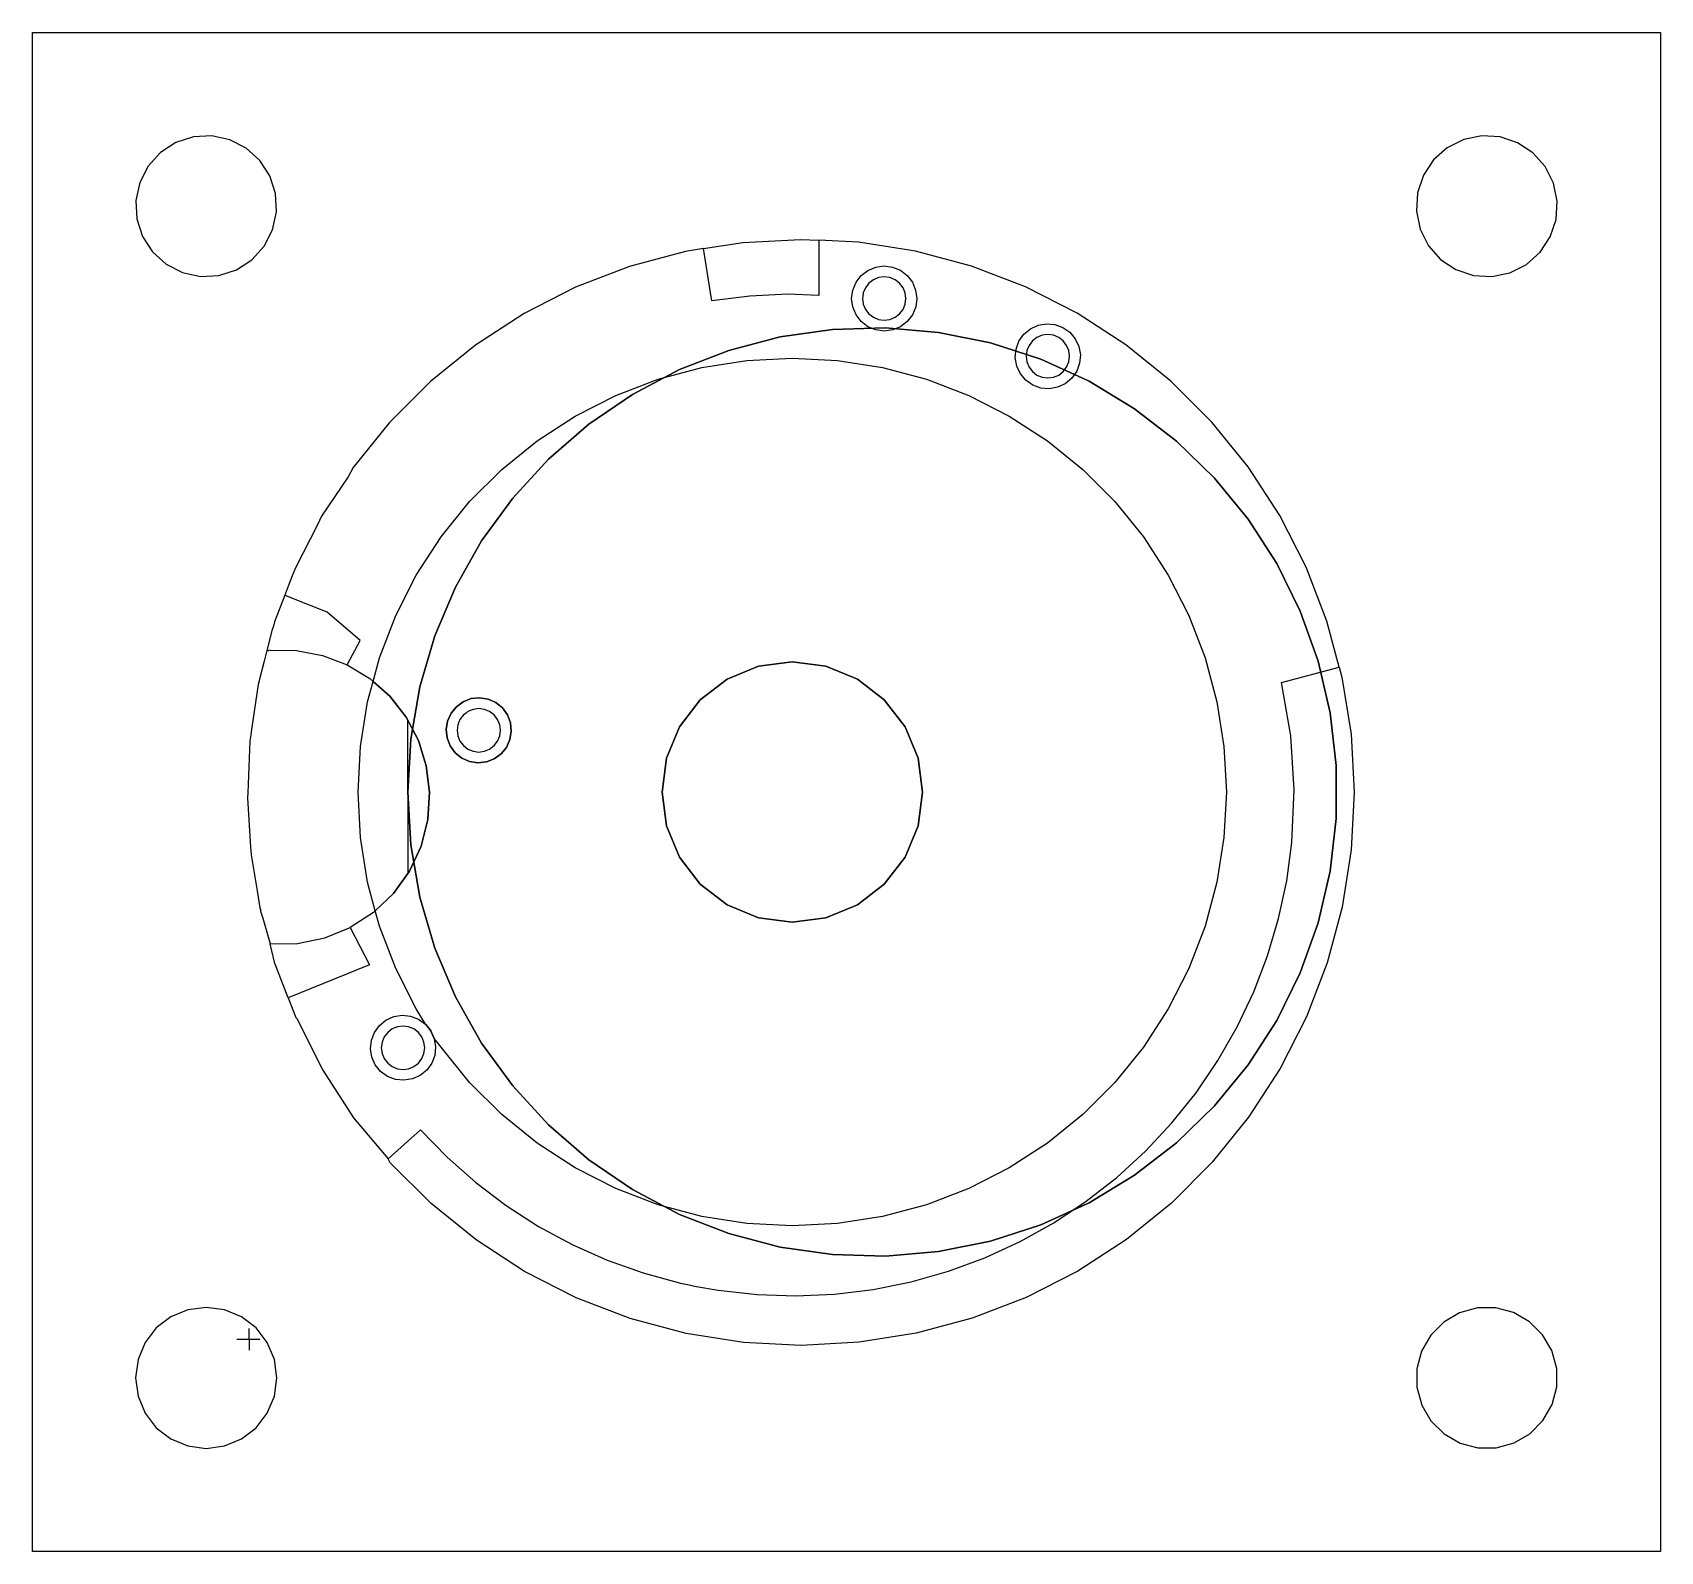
# Model space of a CAD drawing. Header units: metres. Extents: x -17.5 to 20, y -17.5 to 17.5.
import ezdxf

# ---------------------------------------------------------------- set-up
doc = ezdxf.new("R2010")
doc.units = ezdxf.units.M

msp = doc.modelspace()

# ---------------------------------------------------------------- linework, layer by layer
at = {"layer": 'Group#1'}
for p, q in [((-17.5, 17.5), (20, 17.5)), ((-17.5, -17.5), (-17.5, 17.5)), ((20, 17.5), (20, -17.5)), ((-13.794, 15.098), (-14.198, 14.967)), ((-13.371, 15.12), (-13.794, 15.098)), ((-12.956, 15.031), (-13.371, 15.12)), ((-12.578, 14.838), (-12.956, 15.031)), ((15.469, 15.036), (15.089, 14.846)), ((15.884, 15.121), (15.469, 15.036)), ((16.308, 15.096), (15.884, 15.121)), ((16.71, 14.962), (16.308, 15.096)), ((-14.554, 14.737), (-14.838, 14.422)), ((-14.198, 14.967), (-14.554, 14.737)), ((-12.263, 14.554), (-12.578, 14.838)), ((15.089, 14.846), (14.772, 14.564)), ((17.064, 14.728), (16.71, 14.962)), ((17.346, 14.411), (17.064, 14.728)), ((-14.838, 14.422), (-15.031, 14.044)), ((-12.033, 14.198), (-12.263, 14.554)), ((14.772, 14.564), (14.538, 14.21)), ((17.536, 14.031), (17.346, 14.411)), ((-15.031, 14.044), (-15.12, 13.629)), ((-11.902, 13.794), (-12.033, 14.198)), ((14.538, 14.21), (14.404, 13.808)), ((17.621, 13.616), (17.536, 14.031)), ((-15.12, 13.629), (-15.098, 13.206)), ((-11.88, 13.371), (-11.902, 13.794)), ((14.404, 13.808), (14.379, 13.384)), ((17.596, 13.192), (17.621, 13.616)), ((-15.098, 13.206), (-14.967, 12.802)), ((-11.969, 12.956), (-11.88, 13.371)), ((14.379, 13.384), (14.464, 12.969)), ((17.462, 12.79), (17.596, 13.192)), ((-14.967, 12.802), (-14.737, 12.446)), ((-12.162, 12.578), (-11.969, 12.956)), ((14.464, 12.969), (14.654, 12.589)), ((17.228, 12.436), (17.462, 12.79)), ((-14.737, 12.446), (-14.422, 12.162)), ((-12.446, 12.263), (-12.162, 12.578)), ((14.654, 12.589), (14.936, 12.272)), ((16.911, 12.154), (17.228, 12.436)), ((-14.422, 12.162), (-14.044, 11.969)), ((-13.206, 11.902), (-12.802, 12.033)), ((-12.802, 12.033), (-12.446, 12.263)), ((14.936, 12.272), (15.29, 12.038)), ((15.29, 12.038), (15.692, 11.904)), ((16.531, 11.964), (16.911, 12.154)), ((-14.044, 11.969), (-13.629, 11.88)), ((-13.629, 11.88), (-13.206, 11.902)), ((1.766, 11.725), (1.686, 11.621)), ((1.869, 11.804), (1.766, 11.725)), ((1.99, 11.854), (1.869, 11.804)), ((2.119, 11.871), (1.99, 11.854)), ((2.249, 11.854), (2.119, 11.871)), ((2.369, 11.804), (2.249, 11.854)), ((2.473, 11.725), (2.369, 11.804)), ((2.552, 11.621), (2.473, 11.725)), ((15.692, 11.904), (16.116, 11.879)), ((16.116, 11.879), (16.531, 11.964)), ((1.625, 11.414), (1.619, 11.371)), ((1.619, 11.371), (1.636, 11.242)), ((1.636, 11.5), (1.625, 11.414)), ((1.686, 11.621), (1.636, 11.5)), ((2.602, 11.5), (2.552, 11.621)), ((2.619, 11.371), (2.602, 11.5)), ((2.602, 11.242), (2.619, 11.371)), ((1.636, 11.242), (1.686, 11.121)), ((1.686, 11.121), (1.766, 11.017)), ((1.766, 11.017), (1.869, 10.938)), ((1.869, 10.938), (1.99, 10.888)), ((1.99, 10.888), (2.119, 10.871)), ((2.119, 10.871), (2.249, 10.888)), ((2.249, 10.888), (2.369, 10.938)), ((2.369, 10.938), (2.473, 11.017)), ((2.473, 11.017), (2.552, 11.121)), ((2.552, 11.121), (2.602, 11.242)), ((5.758, 10.524), (5.638, 10.474)), ((5.888, 10.541), (5.758, 10.524)), ((6.017, 10.524), (5.888, 10.541)), ((6.138, 10.474), (6.017, 10.524)), ((5.405, 10.17), (5.388, 10.041)), ((5.455, 10.291), (5.405, 10.17)), ((5.534, 10.394), (5.455, 10.291)), ((5.638, 10.474), (5.534, 10.394)), ((6.241, 10.394), (6.138, 10.474)), ((6.321, 10.291), (6.241, 10.394)), ((6.371, 10.17), (6.321, 10.291)), ((6.388, 10.041), (6.371, 10.17)), ((5.388, 10.041), (5.405, 9.911)), ((5.405, 9.911), (5.455, 9.791)), ((5.455, 9.791), (5.534, 9.687)), ((6.241, 9.687), (6.321, 9.791)), ((6.321, 9.791), (6.371, 9.911)), ((6.371, 9.911), (6.388, 10.041)), ((5.534, 9.687), (5.638, 9.608)), ((5.638, 9.608), (5.758, 9.558)), ((5.758, 9.558), (5.888, 9.541)), ((5.888, 9.541), (6.017, 9.558)), ((6.017, 9.558), (6.138, 9.608)), ((6.138, 9.608), (6.241, 9.687)), ((0, 3), (-0.776, 2.898)), ((0.776, 2.898), (0, 3)), ((-0.776, 2.898), (-1.5, 2.598)), ((1.5, 2.598), (0.776, 2.898)), ((-1.5, 2.598), (-2.121, 2.121)), ((2.121, 2.121), (1.5, 2.598)), ((-7.35, 1.904), (-7.471, 1.854)), ((-7.221, 1.921), (-7.35, 1.904)), ((-7.091, 1.904), (-7.221, 1.921)), ((-6.971, 1.854), (-7.091, 1.904)), ((-2.121, 2.121), (-2.598, 1.5)), ((2.598, 1.5), (2.121, 2.121)), ((-7.704, 1.551), (-7.721, 1.421)), ((-7.654, 1.671), (-7.704, 1.551)), ((-7.574, 1.775), (-7.654, 1.671)), ((-7.515, 1.82), (-7.574, 1.775)), ((-7.471, 1.854), (-7.515, 1.82)), ((-6.867, 1.775), (-6.971, 1.854)), ((-6.788, 1.671), (-6.867, 1.775)), ((-6.738, 1.551), (-6.788, 1.671)), ((-6.721, 1.421), (-6.738, 1.551)), ((-2.598, 1.5), (-2.898, 0.776)), ((2.898, 0.776), (2.598, 1.5)), ((-7.721, 1.421), (-7.704, 1.292)), ((-7.704, 1.292), (-7.654, 1.171)), ((-7.654, 1.171), (-7.574, 1.068)), ((-6.867, 1.068), (-6.788, 1.171)), ((-6.788, 1.171), (-6.738, 1.292)), ((-6.738, 1.292), (-6.721, 1.421)), ((-7.574, 1.068), (-7.471, 0.988)), ((-7.471, 0.988), (-7.35, 0.938)), ((-7.35, 0.938), (-7.221, 0.921)), ((-7.221, 0.921), (-7.182, 0.926)), ((-7.182, 0.926), (-7.091, 0.938)), ((-7.091, 0.938), (-6.971, 0.988)), ((-6.971, 0.988), (-6.867, 1.068)), ((-2.898, 0.776), (-3, 0)), ((3, 0), (2.898, 0.776)), ((-3, 0), (-2.898, -0.776)), ((2.898, -0.776), (3, 0)), ((-2.898, -0.776), (-2.598, -1.5)), ((2.598, -1.5), (2.898, -0.776)), ((-2.598, -1.5), (-2.121, -2.121)), ((2.121, -2.121), (2.598, -1.5)), ((-2.121, -2.121), (-1.5, -2.598)), ((1.5, -2.598), (2.121, -2.121)), ((-1.5, -2.598), (-0.776, -2.898)), ((0.776, -2.898), (1.5, -2.598)), ((-0.776, -2.898), (0, -3)), ((0, -3), (0.776, -2.898)), ((-9.319, -5.541), (-9.399, -5.644)), ((-9.216, -5.461), (-9.319, -5.541)), ((-9.095, -5.411), (-9.216, -5.461)), ((-8.966, -5.394), (-9.095, -5.411)), ((-8.836, -5.411), (-8.966, -5.394)), ((-8.716, -5.461), (-8.836, -5.411)), ((-8.612, -5.541), (-8.716, -5.461)), ((-8.533, -5.644), (-8.612, -5.541)), ((-9.449, -5.765), (-9.466, -5.894)), ((-9.466, -5.894), (-9.449, -6.024)), ((-9.399, -5.644), (-9.449, -5.765)), ((-8.483, -5.765), (-8.533, -5.644)), ((-8.466, -5.894), (-8.483, -5.765)), ((-8.483, -6.024), (-8.466, -5.894)), ((-9.449, -6.024), (-9.399, -6.144)), ((-9.399, -6.144), (-9.319, -6.248)), ((-9.319, -6.248), (-9.216, -6.327)), ((-9.216, -6.327), (-9.095, -6.377)), ((-8.836, -6.377), (-8.716, -6.327)), ((-8.716, -6.327), (-8.612, -6.248)), ((-8.612, -6.248), (-8.533, -6.144)), ((-8.533, -6.144), (-8.483, -6.024)), ((-9.095, -6.377), (-8.966, -6.394)), ((-8.966, -6.394), (-8.836, -6.377)), ((-13.921, -11.93), (-14.312, -12.093)), ((-13.5, -11.875), (-13.921, -11.93)), ((-13.079, -11.93), (-13.5, -11.875)), ((-12.687, -12.093), (-13.079, -11.93)), ((15.783, -11.89), (15.373, -12.001)), ((16.207, -11.888), (15.783, -11.89)), ((16.617, -11.997), (16.207, -11.888)), ((16.985, -12.208), (16.617, -11.997)), ((-14.649, -12.351), (-14.907, -12.687)), ((-14.312, -12.093), (-14.649, -12.351)), ((-12.351, -12.351), (-12.687, -12.093)), ((-12.093, -12.687), (-12.351, -12.351)), ((15.007, -12.214), (14.708, -12.515)), ((15.373, -12.001), (15.007, -12.214)), ((17.286, -12.507), (16.985, -12.208)), ((-14.907, -12.687), (-15.07, -13.079)), ((-11.93, -13.079), (-12.093, -12.687)), ((14.708, -12.515), (14.497, -12.883)), ((17.499, -12.873), (17.286, -12.507)), ((-15.07, -13.079), (-15.125, -13.5)), ((-11.875, -13.5), (-11.93, -13.079)), ((14.497, -12.883), (14.388, -13.293)), ((17.61, -13.283), (17.499, -12.873)), ((-15.125, -13.5), (-15.07, -13.921)), ((-11.93, -13.921), (-11.875, -13.5)), ((14.388, -13.293), (14.39, -13.717)), ((17.612, -13.707), (17.61, -13.283)), ((14.39, -13.717), (14.501, -14.127)), ((17.503, -14.117), (17.612, -13.707)), ((-15.07, -13.921), (-14.907, -14.312)), ((-12.093, -14.312), (-11.93, -13.921)), ((14.501, -14.127), (14.714, -14.493)), ((17.292, -14.485), (17.503, -14.117)), ((-14.907, -14.312), (-14.649, -14.649)), ((-12.351, -14.649), (-12.093, -14.312)), ((14.714, -14.493), (15.015, -14.792)), ((16.993, -14.786), (17.292, -14.485)), ((-14.649, -14.649), (-14.312, -14.907)), ((-14.312, -14.907), (-13.921, -15.07)), ((-13.079, -15.07), (-12.687, -14.907)), ((-12.687, -14.907), (-12.351, -14.649)), ((15.015, -14.792), (15.383, -15.003)), ((16.217, -15.11), (16.627, -14.999)), ((16.627, -14.999), (16.993, -14.786)), ((-13.921, -15.07), (-13.5, -15.125)), ((-13.5, -15.125), (-13.079, -15.07)), ((15.383, -15.003), (15.793, -15.112)), ((15.793, -15.112), (16.217, -15.11)), ((20, -17.5), (-17.5, -17.5))]:
    msp.add_line(p, q, dxfattribs=at)
at = {"layer": 'Group#2'}
for p, q in [((-13.794, 15.098), (-14.198, 14.967)), ((-13.371, 15.12), (-13.794, 15.098)), ((-12.956, 15.031), (-13.371, 15.12)), ((-12.578, 14.838), (-12.956, 15.031)), ((15.469, 15.036), (15.089, 14.846)), ((15.884, 15.121), (15.469, 15.036)), ((16.308, 15.096), (15.884, 15.121)), ((16.71, 14.962), (16.308, 15.096)), ((-14.554, 14.737), (-14.838, 14.422)), ((-14.198, 14.967), (-14.554, 14.737)), ((-12.263, 14.554), (-12.578, 14.838)), ((15.089, 14.846), (14.772, 14.564)), ((17.064, 14.728), (16.71, 14.962)), ((17.346, 14.411), (17.064, 14.728)), ((-14.838, 14.422), (-15.031, 14.044)), ((-12.033, 14.198), (-12.263, 14.554)), ((14.772, 14.564), (14.538, 14.21)), ((17.536, 14.031), (17.346, 14.411)), ((-15.031, 14.044), (-15.12, 13.629)), ((-11.902, 13.794), (-12.033, 14.198)), ((14.538, 14.21), (14.404, 13.808)), ((17.621, 13.616), (17.536, 14.031)), ((-15.12, 13.629), (-15.098, 13.206)), ((-11.88, 13.371), (-11.902, 13.794)), ((14.404, 13.808), (14.379, 13.384)), ((17.596, 13.192), (17.621, 13.616)), ((-15.098, 13.206), (-14.967, 12.802)), ((-11.969, 12.956), (-11.88, 13.371)), ((14.379, 13.384), (14.464, 12.969)), ((17.462, 12.79), (17.596, 13.192)), ((-14.967, 12.802), (-14.737, 12.446)), ((-12.162, 12.578), (-11.969, 12.956)), ((14.464, 12.969), (14.654, 12.589)), ((17.228, 12.436), (17.462, 12.79)), ((-14.737, 12.446), (-14.422, 12.162)), ((-12.446, 12.263), (-12.162, 12.578)), ((-2.458, 12.455), (-3.746, 12.109)), ((-2.044, 12.521), (-2.458, 12.455)), ((1.524, 12.666), (0.611, 12.714)), ((2.841, 12.459), (1.524, 12.666)), ((4.13, 12.114), (2.841, 12.459)), ((14.654, 12.589), (14.936, 12.272)), ((16.911, 12.154), (17.228, 12.436)), ((-14.422, 12.162), (-14.044, 11.969)), ((-13.206, 11.902), (-12.802, 12.033)), ((-12.802, 12.033), (-12.446, 12.263)), ((-3.746, 12.109), (-4.991, 11.63)), ((5.376, 11.637), (4.13, 12.114)), ((14.936, 12.272), (15.29, 12.038)), ((15.29, 12.038), (15.692, 11.904)), ((16.531, 11.964), (16.911, 12.154)), ((-14.044, 11.969), (-13.629, 11.88)), ((-13.629, 11.88), (-13.206, 11.902)), ((-4.991, 11.63), (-6.179, 11.024)), ((6.564, 11.032), (5.376, 11.637)), ((15.692, 11.904), (16.116, 11.879)), ((16.116, 11.879), (16.531, 11.964)), ((-6.179, 11.024), (-7.297, 10.297)), ((7.684, 10.306), (6.564, 11.032)), ((-7.297, 10.297), (-8.333, 9.456)), ((8.721, 9.468), (7.684, 10.306)), ((-8.333, 9.456), (-9.276, 8.513)), ((9.665, 8.525), (8.721, 9.468)), ((-9.276, 8.513), (-10.115, 7.475)), ((10.505, 7.489), (9.665, 8.525)), ((-10.233, 7.265), (-10.841, 6.356)), ((-10.115, 7.475), (-10.233, 7.265)), ((11.232, 6.371), (10.505, 7.489)), ((-10.936, 6.156), (-11.445, 5.167)), ((-10.841, 6.356), (-10.936, 6.156)), ((11.838, 5.183), (11.232, 6.371)), ((-11.52, 4.979), (-11.593, 4.781)), ((-11.445, 5.167), (-11.52, 4.979)), ((12.317, 3.938), (11.838, 5.183)), ((-11.689, 4.532), (-11.923, 3.922)), ((-11.593, 4.781), (-11.689, 4.532)), ((-11.645, 4.515), (-11.689, 4.532)), ((-10.715, 4.147), (-11.645, 4.515)), ((-9.95, 3.494), (-10.715, 4.147)), ((-11.948, 3.825), (-11.977, 3.748)), ((-11.923, 3.922), (-11.948, 3.825)), ((12.602, 2.877), (12.317, 3.938)), ((-11.977, 3.748), (-12.103, 3.259)), ((-10.249, 2.931), (-9.95, 3.494)), ((-12.166, 3.012), (-12.267, 2.633)), ((-12.103, 3.259), (-12.166, 3.012)), ((-12.103, 3.259), (-12.057, 3.259)), ((-12.028, 3.266), (-12.057, 3.259)), ((-12.028, 3.266), (-11.418, 3.262)), ((-11.418, 3.262), (-10.818, 3.149)), ((-10.818, 3.149), (-10.249, 2.931)), ((-12.267, 2.633), (-12.274, 2.591)), ((-10.249, 2.931), (-9.728, 2.613)), ((-12.303, 2.475), (-12.463, 1.388)), ((-12.274, 2.591), (-12.303, 2.475)), ((-9.728, 2.613), (-9.656, 2.549)), ((-12.495, 1.176), (-12.544, -0.017)), ((-12.475, 1.316), (-12.495, 1.176)), ((-12.463, 1.388), (-12.475, 1.316)), ((-12.544, -0.017), (-12.549, -0.137)), ((-12.549, -0.137), (-12.477, -1.275)), ((-12.477, -1.275), (-12.473, -1.349)), ((-12.473, -1.349), (-12.466, -1.448)), ((-12.466, -1.448), (-12.325, -2.278)), ((-12.325, -2.278), (-12.264, -2.666)), ((-12.264, -2.666), (-12.252, -2.707)), ((-12.252, -2.707), (-12.246, -2.743)), ((-12.246, -2.743), (-12.199, -2.907)), ((-12.199, -2.907), (-12.028, -3.495)), ((-9.647, -2.78), (-10.181, -3.125)), ((-9.604, -2.74), (-9.647, -2.78)), ((-11.609, -4.744), (-11.439, -5.199)), ((-11.439, -5.199), (-11.408, -5.229)), ((-11.408, -5.229), (-10.832, -6.387)), ((-10.832, -6.387), (-10.105, -7.505)), ((-10.105, -7.505), (-9.311, -8.451)), ((-13.921, -11.93), (-14.312, -12.093)), ((-13.5, -11.875), (-13.921, -11.93)), ((-13.079, -11.93), (-13.5, -11.875)), ((-12.687, -12.093), (-13.079, -11.93)), ((15.783, -11.89), (15.373, -12.001)), ((16.207, -11.888), (15.783, -11.89)), ((16.617, -11.997), (16.207, -11.888)), ((16.985, -12.208), (16.617, -11.997)), ((-14.649, -12.351), (-14.907, -12.687)), ((-14.312, -12.093), (-14.649, -12.351)), ((-12.351, -12.351), (-12.687, -12.093)), ((-12.514, -12.612), (-12.514, -12.362)), ((-12.093, -12.687), (-12.351, -12.351)), ((15.007, -12.214), (14.708, -12.515)), ((15.373, -12.001), (15.007, -12.214)), ((17.286, -12.507), (16.985, -12.208)), ((-14.907, -12.687), (-15.07, -13.079)), ((-12.793, -12.612), (-12.543, -12.612)), ((-12.543, -12.612), (-12.514, -12.612)), ((-12.514, -12.612), (-12.514, -12.862)), ((-12.514, -12.612), (-12.264, -12.612)), ((-11.93, -13.079), (-12.093, -12.687)), ((14.708, -12.515), (14.497, -12.883)), ((17.499, -12.873), (17.286, -12.507)), ((-15.07, -13.079), (-15.125, -13.5)), ((-11.875, -13.5), (-11.93, -13.079)), ((14.497, -12.883), (14.388, -13.293)), ((17.61, -13.283), (17.499, -12.873)), ((-15.125, -13.5), (-15.07, -13.921)), ((-11.93, -13.921), (-11.875, -13.5)), ((14.388, -13.293), (14.39, -13.717)), ((17.612, -13.707), (17.61, -13.283)), ((14.39, -13.717), (14.501, -14.127)), ((17.503, -14.117), (17.612, -13.707)), ((-15.07, -13.921), (-14.907, -14.312)), ((-12.093, -14.312), (-11.93, -13.921)), ((14.501, -14.127), (14.714, -14.493)), ((17.292, -14.485), (17.503, -14.117)), ((-14.907, -14.312), (-14.649, -14.649)), ((-12.351, -14.649), (-12.093, -14.312)), ((14.714, -14.493), (15.015, -14.792)), ((16.993, -14.786), (17.292, -14.485)), ((-14.649, -14.649), (-14.312, -14.907)), ((-14.312, -14.907), (-13.921, -15.07)), ((-13.079, -15.07), (-12.687, -14.907)), ((-12.687, -14.907), (-12.351, -14.649)), ((15.015, -14.792), (15.383, -15.003)), ((16.217, -15.11), (16.627, -14.999)), ((16.627, -14.999), (16.993, -14.786)), ((-13.921, -15.07), (-13.5, -15.125)), ((-13.5, -15.125), (-13.079, -15.07)), ((15.383, -15.003), (15.793, -15.112)), ((15.793, -15.112), (16.217, -15.11))]:
    msp.add_line(p, q, dxfattribs=at)
for points in [[(0.611, 12.714, 0), (0.611, 11.443, 0), (-0.103, 11.472, 0), (-0.978, 11.429, 0), (-1.853, 11.32, 0), (-2.044, 12.521, 0), (-1.14, 12.665, 0), (0.192, 12.735, 0), (0.611, 12.714, 0)], [(1.369, 11.37, 0), (1.394, 11.564, 0), (1.469, 11.745, 0), (1.588, 11.901, 0), (1.743, 12.02, 0), (1.924, 12.095, 0), (2.118, 12.121, 0), (2.312, 12.096, 0), (2.493, 12.021, 0), (2.649, 11.902, 0), (2.768, 11.747, 0), (2.843, 11.566, 0), (2.869, 11.372, 0), (2.844, 11.178, 0), (2.769, 10.997, 0), (2.65, 10.841, 0), (2.495, 10.722, 0), (2.314, 10.647, 0), (2.12, 10.621, 0), (1.926, 10.646, 0), (1.745, 10.721, 0), (1.589, 10.84, 0), (1.47, 10.995, 0), (1.395, 11.176, 0), (1.369, 11.37, 0)], [(5.139, 10.009, 0), (5.156, 10.204, 0), (5.223, 10.388, 0), (5.335, 10.548, 0), (5.486, 10.674, 0), (5.663, 10.756, 0), (5.856, 10.79, 0), (6.051, 10.773, 0), (6.235, 10.706, 0), (6.395, 10.593, 0), (6.521, 10.443, 0), (6.603, 10.265, 0), (6.637, 10.073, 0), (6.62, 9.878, 0), (6.553, 9.694, 0), (6.44, 9.533, 0), (6.29, 9.408, 0), (6.113, 9.325, 0), (5.92, 9.291, 0), (5.725, 9.309, 0), (5.541, 9.376, 0), (5.381, 9.488, 0), (5.255, 9.638, 0), (5.172, 9.816, 0), (5.139, 10.009, 0)], [(-9.272, 2.208, 0), (-9.656, 2.549, 0), (-9.511, 3.09, 0), (-9.135, 4.067, 0), (-8.66, 5, 0), (-8.09, 5.878, 0), (-7.431, 6.691, 0), (-6.691, 7.431, 0), (-5.878, 8.09, 0), (-5, 8.66, 0), (-4.067, 9.135, 0), (-3.09, 9.511, 0), (-2.079, 9.781, 0), (-1.045, 9.945, 0), (0, 10, 0), (1.045, 9.945, 0), (2.079, 9.781, 0), (3.09, 9.511, 0), (4.067, 9.135, 0), (5, 8.66, 0), (5.878, 8.09, 0), (6.691, 7.431, 0), (7.431, 6.691, 0), (8.09, 5.878, 0), (8.66, 5, 0), (9.135, 4.067, 0), (9.511, 3.09, 0), (9.781, 2.079, 0), (9.945, 1.045, 0), (10, 0, 0), (9.945, -1.045, 0), (9.781, -2.079, 0), (9.511, -3.09, 0), (9.135, -4.067, 0), (8.66, -5, 0), (8.09, -5.878, 0), (7.431, -6.691, 0), (6.691, -7.431, 0), (5.878, -8.09, 0), (5, -8.66, 0), (4.067, -9.135, 0), (3.09, -9.511, 0), (2.079, -9.781, 0), (1.045, -9.945, 0), (0, -10, 0), (-1.045, -9.945, 0), (-2.079, -9.781, 0), (-3.09, -9.511, 0), (-4.067, -9.135, 0), (-5, -8.66, 0), (-5.878, -8.09, 0), (-6.691, -7.431, 0), (-7.431, -6.691, 0), (-8.09, -5.878, 0), (-8.247, -5.68, 0), (-8.31, -5.54, 0), (-8.327, -5.501, 0), (-8.366, -5.453, 0), (-8.45, -5.349, 0), (-8.66, -5, 0), (-9.135, -4.067, 0), (-9.511, -3.09, 0), (-9.604, -2.74, 0), (-9.187, -2.342, 0), (-8.816, -1.826, 0), (-8.548, -1.25, 0), (-8.392, -0.634, 0), (-8.354, 0, 0), (-8.43, 0.605, 0), (-8.612, 1.188, 0), (-8.896, 1.728, 0), (-9.272, 2.208, 0)], [(2.598, 1.5, 0), (2.121, 2.121, 0), (1.5, 2.598, 0), (0.776, 2.898, 0), (0, 3, 0), (-0.776, 2.898, 0), (-1.5, 2.598, 0), (-2.121, 2.121, 0), (-2.598, 1.5, 0), (-2.898, 0.776, 0), (-3, 0, 0), (-2.898, -0.776, 0), (-2.598, -1.5, 0), (-2.121, -2.121, 0), (-1.5, -2.598, 0), (-0.776, -2.898, 0), (0, -3, 0), (0.776, -2.898, 0), (1.5, -2.598, 0), (2.121, -2.121, 0), (2.598, -1.5, 0), (2.898, -0.776, 0), (3, 0, 0), (2.898, 0.776, 0), (2.598, 1.5, 0)], [(2.121, 2.121, 0), (2.598, 1.5, 0), (2.898, 0.776, 0), (3, 0, 0), (2.898, -0.776, 0), (2.598, -1.5, 0), (2.121, -2.121, 0), (1.5, -2.598, 0), (0.776, -2.898, 0), (0, -3, 0), (-0.776, -2.898, 0), (-1.5, -2.598, 0), (-2.121, -2.121, 0), (-2.598, -1.5, 0), (-2.898, -0.776, 0), (-3, 0, 0), (-2.898, 0.776, 0), (-2.598, 1.5, 0), (-2.121, 2.121, 0), (-1.5, 2.598, 0), (-0.776, 2.898, 0), (0, 3, 0), (0.776, 2.898, 0), (1.5, 2.598, 0), (2.121, 2.121, 0)], [(11.27, 2.52, 0), (12.602, 2.877, 0), (12.663, 2.649, 0), (12.873, 1.332, 0), (12.943, 0, 0), (12.874, -1.332, 0), (12.667, -2.65, 0), (12.322, -3.938, 0), (11.845, -5.184, 0), (11.24, -6.373, 0), (10.514, -7.492, 0), (9.676, -8.529, 0), (8.733, -9.473, 0), (7.697, -10.313, 0), (6.579, -11.04, 0), (5.391, -11.647, 0), (4.146, -12.126, 0), (2.857, -12.472, 0), (1.54, -12.681, 0), (0.208, -12.752, 0), (-1.124, -12.683, 0), (-2.442, -12.475, 0), (-3.73, -12.131, 0), (-4.976, -11.653, 0), (-6.165, -11.049, 0), (-7.284, -10.323, 0), (-8.321, -9.484, 0), (-9.265, -8.542, 0), (-9.311, -8.451, 0), (-8.566, -7.782, 0), (-7.952, -8.415, 0), (-7.292, -9, 0), (-6.589, -9.532, 0), (-5.847, -10.009, 0), (-5.071, -10.428, 0), (-4.266, -10.786, 0), (-3.435, -11.082, 0), (-2.573, -11.316, 0), (-2.375, -11.354, 0), (-2.252, -11.386, 0), (-1.703, -11.482, 0), (-0.808, -11.581, 0), (0.085, -11.611, 0), (0.977, -11.571, 0), (1.863, -11.463, 0), (2.739, -11.286, 0), (3.598, -11.043, 0), (4.436, -10.733, 0), (5.247, -10.36, 0), (6.027, -9.925, 0), (6.771, -9.431, 0), (7.475, -8.881, 0), (8.134, -8.278, 0), (8.744, -7.626, 0), (9.303, -6.929, 0), (9.805, -6.19, 0), (10.249, -5.415, 0), (10.632, -4.608, 0), (10.951, -3.774, 0), (11.205, -2.918, 0), (11.392, -2.044, 0), (11.509, -1.166, 0), (11.561, 0.048, 0), (11.482, 1.292, 0), (11.27, 2.52, 0)], [(-9.187, -2.342, 0), (-9.604, -2.74, 0), (-9.781, -2.079, 0), (-9.945, -1.045, 0), (-10, 0, 0), (-9.945, 1.045, 0), (-9.781, 2.079, 0), (-9.656, 2.549, 0), (-9.272, 2.208, 0), (-8.896, 1.728, 0), (-8.612, 1.188, 0), (-8.43, 0.605, 0), (-8.354, 0, 0), (-8.392, -0.634, 0), (-8.548, -1.25, 0), (-8.816, -1.826, 0), (-9.187, -2.342, 0)], [(-6.471, 1.402, 0), (-6.492, 1.596, 0), (-6.562, 1.779, 0), (-6.677, 1.937, 0), (-6.829, 2.061, 0), (-7.008, 2.14, 0), (-7.201, 2.171, 0), (-7.396, 2.151, 0), (-7.579, 2.08, 0), (-7.737, 1.965, 0), (-7.86, 1.813, 0), (-7.94, 1.634, 0), (-7.971, 1.441, 0), (-7.95, 1.246, 0), (-7.88, 1.063, 0), (-7.765, 0.905, 0), (-7.613, 0.782, 0), (-7.434, 0.702, 0), (-7.241, 0.672, 0), (-7.046, 0.692, 0), (-6.863, 0.762, 0), (-6.705, 0.877, 0), (-6.581, 1.029, 0), (-6.502, 1.208, 0), (-6.471, 1.402, 0)], [(-6.492, 1.596, 0), (-6.471, 1.402, 0), (-6.502, 1.208, 0), (-6.581, 1.029, 0), (-6.705, 0.877, 0), (-6.863, 0.762, 0), (-7.046, 0.692, 0), (-7.241, 0.672, 0), (-7.434, 0.702, 0), (-7.613, 0.782, 0), (-7.765, 0.905, 0), (-7.88, 1.063, 0), (-7.95, 1.246, 0), (-7.971, 1.441, 0), (-7.94, 1.634, 0), (-7.86, 1.813, 0), (-7.737, 1.965, 0), (-7.579, 2.08, 0), (-7.396, 2.151, 0), (-7.201, 2.171, 0), (-7.008, 2.14, 0), (-6.829, 2.061, 0), (-6.677, 1.937, 0), (-6.562, 1.779, 0), (-6.492, 1.596, 0)], [(-11.609, -4.744, 0), (-11.893, -4.008, 0), (-11.917, -3.954, 0), (-12.028, -3.495, 0), (-11.393, -3.488, 0), (-10.77, -3.364, 0), (-10.181, -3.125, 0), (-9.737, -3.979, 0), (-11.609, -4.744, 0)], [(-8.236, -6.068, 0), (-8.306, -6.251, 0), (-8.421, -6.41, 0), (-8.572, -6.533, 0), (-8.751, -6.613, 0), (-8.944, -6.644, 0), (-9.139, -6.624, 0), (-9.322, -6.554, 0), (-9.481, -6.439, 0), (-9.604, -6.288, 0), (-9.684, -6.109, 0), (-9.715, -5.916, 0), (-9.695, -5.721, 0), (-9.625, -5.538, 0), (-9.511, -5.379, 0), (-9.359, -5.256, 0), (-9.18, -5.176, 0), (-8.987, -5.145, 0), (-8.792, -5.165, 0), (-8.609, -5.235, 0), (-8.45, -5.349, 0), (-8.366, -5.453, 0), (-8.327, -5.501, 0), (-8.31, -5.54, 0), (-8.247, -5.68, 0), (-8.216, -5.873, 0), (-8.236, -6.068, 0)]]:
    msp.add_polyline3d(points, dxfattribs=at)
at = {"layer": 'Top layer'}
for q in [(-8.854, 1.648), (-8.854, -1.88)]:
    msp.add_line((-8.854, 0), q, dxfattribs=at)
for points in [[(-17.5, 17.5, 0), (20, 17.5, 0), (20, -17.5, 0), (-17.5, -17.5, 0), (-17.5, 17.5, 0)], [(-8.854, 0, 0), (-8.785, -1.22, 0), (-8.576, -2.424, 0), (-8.232, -3.596, 0), (-7.756, -4.721, 0), (-7.156, -5.785, 0), (-6.438, -6.773, 0), (-5.612, -7.673, 0), (-4.688, -8.473, 0), (-3.68, -9.163, 0), (-2.599, -9.733, 0), (-1.461, -10.176, 0), (-0.279, -10.487, 0), (0.93, -10.661, 0), (2.151, -10.696, 0), (3.368, -10.591, 0), (4.566, -10.348, 0), (5.728, -9.971, 0), (6.839, -9.463, 0), (7.885, -8.833, 0), (8.853, -8.087, 0), (9.729, -7.235, 0), (10.502, -6.289, 0), (11.163, -5.262, 0), (11.702, -4.165, 0), (12.112, -3.015, 0), (12.389, -1.825, 0), (12.528, -0.611, 0), (12.528, 0.611, 0), (12.389, 1.825, 0), (12.112, 3.015, 0), (11.702, 4.165, 0), (11.163, 5.262, 0), (10.502, 6.289, 0), (9.729, 7.235, 0), (8.853, 8.087, 0), (7.885, 8.833, 0), (6.839, 9.463, 0), (5.728, 9.971, 0), (4.566, 10.348, 0), (3.368, 10.591, 0), (2.151, 10.696, 0), (0.93, 10.661, 0), (-0.279, 10.487, 0), (-1.461, 10.176, 0), (-2.599, 9.733, 0), (-3.68, 9.163, 0), (-4.688, 8.473, 0), (-5.612, 7.673, 0), (-6.438, 6.773, 0), (-7.156, 5.785, 0), (-7.756, 4.721, 0), (-8.232, 3.596, 0), (-8.576, 2.424, 0), (-8.785, 1.22, 0), (-8.854, 0, 0)], [(-8.785, -1.22, 0), (-8.854, 0, 0), (-8.785, 1.22, 0), (-8.576, 2.424, 0), (-8.232, 3.596, 0), (-7.756, 4.721, 0), (-7.156, 5.785, 0), (-6.438, 6.773, 0), (-5.612, 7.673, 0), (-4.688, 8.473, 0), (-3.68, 9.163, 0), (-2.599, 9.733, 0), (-1.461, 10.176, 0), (-0.279, 10.487, 0), (0.93, 10.661, 0), (2.151, 10.696, 0), (3.368, 10.591, 0), (4.566, 10.348, 0), (5.728, 9.971, 0), (6.839, 9.463, 0), (7.885, 8.833, 0), (8.853, 8.087, 0), (9.729, 7.235, 0), (10.502, 6.289, 0), (11.163, 5.262, 0), (11.702, 4.165, 0), (12.112, 3.015, 0), (12.389, 1.825, 0), (12.528, 0.611, 0), (12.528, -0.611, 0), (12.389, -1.825, 0), (12.112, -3.015, 0), (11.702, -4.165, 0), (11.163, -5.262, 0), (10.502, -6.289, 0), (9.729, -7.235, 0), (8.853, -8.087, 0), (7.885, -8.833, 0), (6.839, -9.463, 0), (5.728, -9.971, 0), (4.566, -10.348, 0), (3.368, -10.591, 0), (2.151, -10.696, 0), (0.93, -10.661, 0), (-0.279, -10.487, 0), (-1.461, -10.176, 0), (-2.599, -9.733, 0), (-3.68, -9.163, 0), (-4.688, -8.473, 0), (-5.612, -7.673, 0), (-6.438, -6.773, 0), (-7.156, -5.785, 0), (-7.756, -4.721, 0), (-8.232, -3.596, 0), (-8.576, -2.424, 0), (-8.785, -1.22, 0)]]:
    msp.add_polyline3d(points, dxfattribs=at)

doc.saveas('drawing.dxf')
